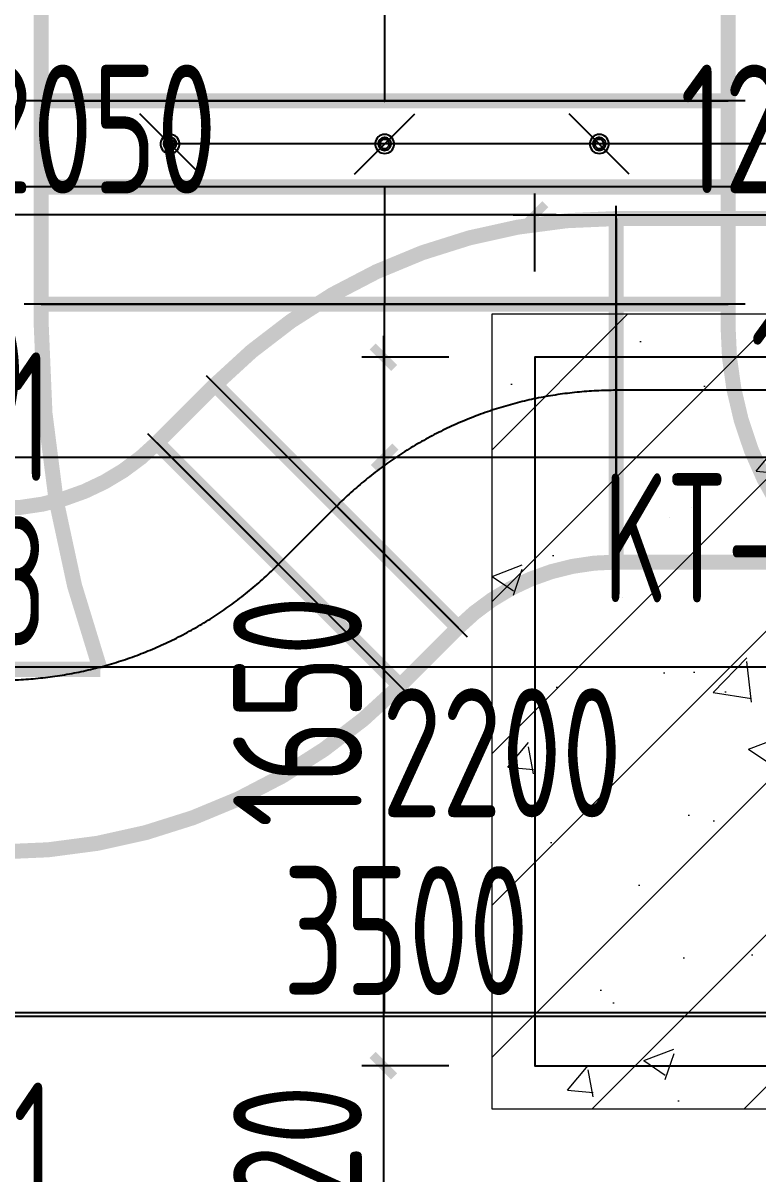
# Model space of a CAD drawing. Extents: x 4 to 13611208, y -605838 to 574722.
# Drawn here: x 13249855 to 13251567, y 199960 to 202640 of the extents above; entities that cross this region are included whole.
import ezdxf

# ---------------------------------------------------------------- set-up
doc = ezdxf.new("R2010")
doc.units = 0
doc.header["$LTSCALE"] = 1000
doc.header["$MEASUREMENT"] = 0
doc.linetypes.add('CENTER2', pattern=[28.575000000000003, 19.05, -3.175, 3.175, -3.175])
for name, color, linetype in [('DUCT-K-P中心线', 5, 'CENTER2'), ('DUCT-K-P标注', 7, 'Continuous'), ('DUCT-K-P法兰', 2, 'Continuous'), ('DUCT-K-P管', 191, 'Continuous'), ('DUCT-K-P管端线', 2, 'Continuous'), ('DUCT-K-P阀门', 7, 'Continuous'), ('DUCT-X-S中心线', 5, 'CENTER2'), ('DUCT-X-S标注', 7, 'Continuous'), ('DUCT-X-S法兰', 4, 'Continuous'), ('DUCT-X-S管', 3, 'Continuous'), ('DUCT-X-S管端线', 4, 'Continuous'), ('SXT-标注', 7, 'Continuous')]:
    doc.layers.add(name, color=color, linetype=linetype)
doc.layers.add('建筑底图', color=8, linetype='Continuous', lineweight=13)
doc.styles.add('67', font='gbenor.shx', dxfattribs={"width": 0.7, "bigfont": 'hztxt.shx'})
doc.styles.add('du', font='gbenor.shx', dxfattribs={"width": 0.8, "bigfont": 'hztxt.shx'})
doc.dimstyles.new('67', dxfattribs={"dimscale": 100, "dimtxt": 3, "dimasz": 0.5, "dimexe": 0.5, "dimexo": 2, "dimgap": 0.5, "dimtad": 2, "dimdec": 0, "dimrnd": 5, "dimzin": 0, "dimdsep": 46, "dimtxsty": 'du', "dimblk": 'ARCHTICK', "dimcen": 0, "dimdle": 0.5, "dimclrd": 256, "dimclre": 256, "dimclrt": 256, "dimazin": 0, "dimtfac": 1, "dimtdec": 0, "dimtix": 1, "dimtmove": 2, "dimatfit": 3, "dimfxl": 100, "dimtolj": 1, "dimtzin": 0, "dimlwd": -1, "dimlwe": -1, "dimarcsym": 0})

# ---------------------------------------------------------------- blocks, each defined once
blk = doc.blocks.new('_ArchTick')
at = {"color": 0, "linetype": 'ByBlock', "const_width": 0.4}
blk.add_lwpolyline([(-0.5, -0.5), (0.5, 0.5)], dxfattribs=at)
blk = doc.blocks.new('*D784')
at = {"layer": 'SXT-标注', "transparency": 16777216}
for p, q in [((13251047.25397303, 202061.5875812805), (13251047.25397303, 202243.0707492682)), ((13252247.25397303, 202061.5875812805), (13252247.25397303, 202243.0707492682)), ((13250997.25397303, 202193.0707492682), (13252297.25397303, 202193.0707492682))]:
    blk.add_line(p, q, dxfattribs=at)
at = {"layer": 'SXT-标注', "transparency": 16777216, "xscale": 50, "yscale": 50, "zscale": 50, "rotation": 180}
blk.add_blockref('_ArchTick', (13251047.25397303, 202193.0707492682), dxfattribs=at)
at = {"layer": 'SXT-标注', "transparency": 16777216, "xscale": 50, "yscale": 50, "zscale": 50}
blk.add_blockref('_ArchTick', (13252247.25397303, 202193.0707492682), dxfattribs=at)
at = {"layer": 'SXT-标注', "transparency": 16777216, "insert": (13251647.25397303, 202393.0707492682), "char_height": 300, "attachment_point": 5, "style": 'du'}
blk.add_mtext('\\A1;1200', dxfattribs=at)
blk = doc.blocks.new('*D785')
at = {"layer": 'SXT-标注', "transparency": 16777216}
for p, q in [((13248997.36620471, 201969.087582052), (13248997.36620471, 202243.0707492682)), ((13251047.25397303, 202061.5875812805), (13251047.25397303, 202243.0707492682)), ((13251097.25397303, 202193.0707492682), (13248947.36620471, 202193.0707492682))]:
    blk.add_line(p, q, dxfattribs=at)
at = {"layer": 'SXT-标注', "transparency": 16777216, "xscale": 50, "yscale": 50, "zscale": 50, "rotation": 180}
blk.add_blockref('_ArchTick', (13248997.36620471, 202193.0707492682), dxfattribs=at)
at = {"layer": 'SXT-标注', "transparency": 16777216, "xscale": 50, "yscale": 50, "zscale": 50}
blk.add_blockref('_ArchTick', (13251047.25397303, 202193.0707492682), dxfattribs=at)
at = {"layer": 'SXT-标注', "transparency": 16777216, "insert": (13250022.31008887, 202393.0707492682), "char_height": 300, "attachment_point": 5, "style": 'du'}
blk.add_mtext('\\A1;2050', dxfattribs=at)
blk = doc.blocks.new('*D900')
at = {"layer": 'DUCT-K-P标注', "transparency": 16777216}
for p, q in [((13248997.36620516, 201409.5146855469), (13248997.36620516, 201678.5)), ((13250697.69928833, 201334.724070976), (13250697.69928833, 201678.5)), ((13248947.36620516, 201628.5), (13250747.69928833, 201628.5))]:
    blk.add_line(p, q, dxfattribs=at)
at = {"layer": 'DUCT-K-P标注', "transparency": 16777216, "xscale": 50, "yscale": 50, "zscale": 50, "rotation": 180}
blk.add_blockref('_ArchTick', (13248997.36620516, 201628.5), dxfattribs=at)
at = {"layer": 'DUCT-K-P标注', "transparency": 16777216, "xscale": 50, "yscale": 50, "zscale": 50}
blk.add_blockref('_ArchTick', (13250697.69928833, 201628.5), dxfattribs=at)
at = {"layer": 'DUCT-K-P标注', "transparency": 16777216, "insert": (13249597.53274675, 201828.5), "char_height": 300, "attachment_point": 5, "style": 'du'}
blk.add_mtext('\\A1;1700', dxfattribs=at)
blk = doc.blocks.new('*D901')
at = {"layer": 'DUCT-K-P标注', "transparency": 16777216}
for p, q in [((13250697.69928833, 201334.724070976), (13250697.69928833, 201678.5)), ((13252545.92534929, 201334.724070976), (13252545.92534929, 201678.5)), ((13250647.69928833, 201628.5), (13252595.92534929, 201628.5))]:
    blk.add_line(p, q, dxfattribs=at)
at = {"layer": 'DUCT-K-P标注', "transparency": 16777216, "xscale": 50, "yscale": 50, "zscale": 50, "rotation": 180}
blk.add_blockref('_ArchTick', (13250697.69928833, 201628.5), dxfattribs=at)
at = {"layer": 'DUCT-K-P标注', "transparency": 16777216, "xscale": 50, "yscale": 50, "zscale": 50}
blk.add_blockref('_ArchTick', (13252545.92534929, 201628.5), dxfattribs=at)
at = {"layer": 'DUCT-K-P标注', "transparency": 16777216, "insert": (13251821.81231881, 201828.5), "char_height": 300, "attachment_point": 5, "style": 'du'}
blk.add_mtext('\\A1;1850', dxfattribs=at)
blk = doc.blocks.new('*D1162')
at = {"layer": 'DUCT-X-S标注', "transparency": 16777216}
for p, q in [((13249798.99999999, 201334.5822706714), (13249798.99999999, 201090.3474791925)), ((13251997.58894407, 201334.5822706714), (13251997.58894407, 201090.3474791925)), ((13249748.99999999, 201140.3474791925), (13252047.58894407, 201140.3474791925))]:
    blk.add_line(p, q, dxfattribs=at)
at = {"layer": 'DUCT-X-S标注', "transparency": 16777216, "xscale": 50, "yscale": 50, "zscale": 50, "rotation": 180}
blk.add_blockref('_ArchTick', (13249798.99999999, 201140.3474791925), dxfattribs=at)
at = {"layer": 'DUCT-X-S标注', "transparency": 16777216, "xscale": 50, "yscale": 50, "zscale": 50}
blk.add_blockref('_ArchTick', (13251997.58894407, 201140.3474791925), dxfattribs=at)
at = {"layer": 'DUCT-X-S标注', "transparency": 16777216, "insert": (13250970.82092723, 200940.3474791925), "char_height": 300, "attachment_point": 5, "style": 'du'}
blk.add_mtext('\\A1;2200', dxfattribs=at)
blk = doc.blocks.new('*D1849')
at = {"layer": 'SXT-标注', "transparency": 16777216}
for p, q in [((13250694.7445027, 201911.5875812805), (13250694.7445027, 200161.5875812805)), ((13250847.25397303, 201861.5875812805), (13250644.7445027, 201861.5875812805)), ((13250847.25397303, 200211.5875812805), (13250644.7445027, 200211.5875812805))]:
    blk.add_line(p, q, dxfattribs=at)
at = {"layer": 'SXT-标注', "transparency": 16777216, "xscale": 50, "yscale": 50, "zscale": 50}
for p, rotation in [((13250694.7445027, 201861.5875812805), 90), ((13250694.7445027, 200211.5875812805), 270)]:
    blk.add_blockref('_ArchTick', p, dxfattribs=dict(at, rotation=rotation))
at = {"layer": 'SXT-标注', "transparency": 16777216, "insert": (13250494.7445027, 201036.5875812827), "char_height": 300, "attachment_point": 5, "rotation": 90, "style": 'du'}
blk.add_mtext('\\A1;1650', dxfattribs=at)
blk = doc.blocks.new('*D1850')
at = {"layer": 'SXT-标注', "transparency": 16777216}
for p, q in [((13250694.7445027, 200261.5875812805), (13250694.7445027, 199644.0785799866)), ((13250847.25397303, 200211.5875812805), (13250644.7445027, 200211.5875812805)), ((13250847.25397303, 199694.0785799866), (13250644.7445027, 199694.0785799866))]:
    blk.add_line(p, q, dxfattribs=at)
at = {"layer": 'SXT-标注', "transparency": 16777216, "xscale": 50, "yscale": 50, "zscale": 50}
for p, rotation in [((13250694.7445027, 200211.5875812805), 90), ((13250694.7445027, 199694.0785799866), 270)]:
    blk.add_blockref('_ArchTick', p, dxfattribs=dict(at, rotation=rotation))
at = {"layer": 'SXT-标注', "transparency": 16777216, "insert": (13250494.7445027, 199952.8330806357), "char_height": 300, "attachment_point": 5, "rotation": 90, "style": 'du'}
blk.add_mtext('\\A1;520', dxfattribs=at)
blk = doc.blocks.new('*D1886')
at = {"layer": 'DUCT-X-S标注', "transparency": 16777216}
for p, q in [((13248997.36620659, 200287.1330364022), (13248997.36620659, 200376.381648673)), ((13252497.03874609, 200131.0679888918), (13252497.03874609, 200376.381648673)), ((13252547.03874609, 200326.381648673), (13248947.36620659, 200326.381648673))]:
    blk.add_line(p, q, dxfattribs=at)
at = {"layer": 'DUCT-X-S标注', "transparency": 16777216, "xscale": 50, "yscale": 50, "zscale": 50, "rotation": 180}
blk.add_blockref('_ArchTick', (13248997.36620659, 200326.381648673), dxfattribs=at)
at = {"layer": 'DUCT-X-S标注', "transparency": 16777216, "xscale": 50, "yscale": 50, "zscale": 50}
blk.add_blockref('_ArchTick', (13252497.03874609, 200326.381648673), dxfattribs=at)
at = {"layer": 'DUCT-X-S标注', "transparency": 16777216, "insert": (13250747.20247634, 200526.381648673), "char_height": 300, "attachment_point": 5, "style": 'du'}
blk.add_mtext('\\A1;3500', dxfattribs=at)

msp = doc.modelspace()

# ---------------------------------------------------------------- hatches: boundary and pattern name
at = {"layer": '建筑底图'}
h = msp.add_hatch(dxfattribs=at)
h.set_pattern_fill('钢筋混凝土', color=8, scale=100, style=0)
h.set_pattern_definition([(45, (0, 0), (-176.7766952966369, 176.7766952966369), []), (49.99999999999999, (0, 0), (717.2601826007534, -62.75213498259511), [75, -825]), (355, (0, 0), (-138.751333613, 752.1921337000118), [60, -660]), (100.4514, (59.77168, -5.22934), (578.5093817140216, 689.4395420609536), [63.74019000000001, -701.142112]), (46.18420000000001, (0, 200), (1067.241048625644, -165.5190143290181), [112.5, -1237.5]), (96.6356, (88.936745, 186.206693), (934.6627055487033, 974.1178709004417), [95.610288, -1051.713]), (351.1842, (0, 200), (934.6619451336272, 974.1186009253246), [90, -990]), (21, (100, 150), (596.9070521184617, -402.6188906653388), [75, -825]), (326.0000000000001, (100, 150), (243.3153319215817, 725.150045046853), [60, -660]), (71.4514, (149.742233, 116.448394), (840.22262858149, 322.5304967099524), [63.74019000000001, -701.142112]), (37.50000000000001, (0, 0), (12.15985531729067, 332.8938538313115), [0, -652, 0, -670, 0, -662.5]), (7.499999999999999, (0, 0), (263.0695374421486, 394.4117118823602), [0, -382, 0, -637, 0, -252.5]), (327.5, (-223, 0), (533.822436172409, -22.55487173437976), [0, -250, 0, -780, 0, -1035]), (317.5, (-323, 0), (583.1861693423863, 100.1049823323177), [0, -325, 0, -518, 0, -735])])
h.paths.add_polyline_path([(13252347.25397303, 201961.5875812805), (13250947.25397303, 201961.5875812805), (13250947.25397303, 200111.5875812805), (13252347.25397303, 200111.5875812805)])

# ---------------------------------------------------------------- linework, layer by layer
at = {"layer": 'DUCT-K-P中心线'}
for p, q in [((13250697.69928833, 204815), (13250697.69928833, 202458.4)), ((13250697.69928833, 202258), (13250697.69928833, 201984.924070976)), ((13250697.69928833, 200334.724070976), (13250697.69928833, 201984.724070976)), ((13250697.69928833, 200334.724070976), (13249797.69928833, 200334.724070976)), ((13252347.69928833, 200334.724070976), (13250697.69928833, 200334.724070976))]:
    msp.add_line(p, q, dxfattribs=at)
at = {"layer": 'DUCT-K-P法兰'}
for p, q in [((13251537.69928833, 202458.3), (13249857.69928833, 202458.3)), ((13251537.69928833, 202258.1), (13249857.69928833, 202258.1)), ((13251537.69928833, 201984.824070976), (13249857.69928833, 201984.824070976))]:
    msp.add_line(p, q, dxfattribs=at)
at = {"layer": 'DUCT-K-P法兰', "color": 18, "true_color": 0x000000}
for p in [(13250697.69928833, 202458.4, 4350), (13250697.69928833, 202458.2, 4350), (13250697.69928833, 202258.2, 4350), (13250697.69928833, 202258, 4350), (13250697.69928833, 201984.924070976, 4350), (13250697.69928833, 201984.724070976, 4350)]:
    msp.add_point(p, dxfattribs=at)
at = {"layer": 'DUCT-K-P管', "const_width": 35}
for points in [[(13249897.69928833, 204815), (13249897.69928833, 202458.4)], [(13251497.69928833, 202458.4), (13251497.69928833, 204815)], [(13249897.69928833, 202458.4), (13251497.69928833, 202458.4)], [(13249897.69928833, 202258.2), (13249897.69928833, 202458.2)], [(13251497.69928833, 202458.2), (13251497.69928833, 202258.2)], [(13249897.69928833, 202258), (13249897.69928833, 201984.924070976)], [(13251497.69928833, 202258), (13249897.69928833, 202258)], [(13251497.69928833, 201984.924070976), (13251497.69928833, 202258)], [(13249897.69928833, 201984.924070976), (13251497.69928833, 201984.924070976)], [(13249897.69928833, 201984.724070976), (13249897.69928833, 201934.724070976)], [(13251497.69928833, 201934.724070976), (13251497.69928833, 201984.724070976)], [(13250034.95758854, 201134.724070976), (13249797.69928833, 201134.724070976)]]:
    msp.add_lwpolyline(points, dxfattribs=at)
msp.add_lwpolyline([(13249897.69928833, 201934.724070976, 0.08516423317365403), (13250034.95758854, 201134.7240709759)], format="xyb", dxfattribs=at)
at = {"layer": 'DUCT-K-P管', "extrusion": (0, 0, -1), "const_width": 35}
msp.add_lwpolyline([(-13252297.69928833, 201134.724070976, 0.4142135623742459), (-13251497.69928833, 201934.724070976)], format="xyb", dxfattribs=at)
at = {"layer": 'DUCT-K-P管', "color": 18, "true_color": 0x000000}
msp.add_point((13250697.69928833, 201984.724070976, 4350), dxfattribs=at)
at = {"layer": 'DUCT-K-P管端线'}
for p, q in [((13251497.69928833, 202458.2), (13249897.69928833, 202458.2)), ((13251497.69928833, 202258.2), (13249897.69928833, 202258.2)), ((13251497.69928833, 201984.724070976), (13249897.69928833, 201984.724070976))]:
    msp.add_line(p, q, dxfattribs=at)
at = {"layer": 'DUCT-K-P阀门'}
for p, q in [((13250267.69928833, 202288.2), (13250127.69928833, 202428.2)), ((13250627.69928833, 202288.2), (13250767.69928833, 202428.2)), ((13251267.69928833, 202288.2), (13251127.69928833, 202428.2)), ((13250180.01664702, 202371.5533108714), (13250177.86406316, 202368.0767685627)), ((13250182.77139203, 202374.5751221939), (13250180.01664702, 202371.5533108714)), ((13250186.03448864, 202377.0392983699), (13250182.77139203, 202374.5751221939)), ((13250189.69481601, 202378.8619248352), (13250186.03448864, 202377.0392983699)), ((13250188.42309593, 202369.9956381957), (13250186.3583896, 202368.0269446906)), ((13250190.82306802, 202371.5380066031), (13250188.42309593, 202369.9956381957)), ((13250193.62772609, 202379.9809342314), (13250189.69481601, 202378.8619248352)), ((13250193.47156462, 202372.5983047), (13250190.82306802, 202371.5380066031)), ((13250196.27286218, 202373.1382105507), (13250193.47156462, 202372.5983047)), ((13250197.69928833, 202380.3582200358), (13250193.62772609, 202379.9809342314)), ((13250196.67911986, 202368.8836876394), (13250194.67565445, 202368.497551332)), ((13250199.12571449, 202373.138210551), (13250196.27286218, 202373.1382105507)), ((13250198.71945681, 202368.8836876393), (13250196.67911986, 202368.8836876394)), ((13250201.77085058, 202379.9809342327), (13250197.69928833, 202380.3582200358)), ((13250200.72292222, 202368.4975513319), (13250198.71945681, 202368.8836876393)), ((13250201.92701205, 202372.5983047007), (13250199.12571449, 202373.138210551)), ((13250205.70376066, 202378.8619248376), (13250201.77085058, 202379.9809342327)), ((13250204.57550865, 202371.5380066043), (13250201.92701205, 202372.5983047007)), ((13250206.97548074, 202369.9956381973), (13250204.57550865, 202371.5380066043)), ((13250209.36408803, 202377.0392983735), (13250205.70376066, 202378.8619248376)), ((13250209.04018707, 202368.0269446925), (13250206.97548074, 202369.9956381973)), ((13250212.62718464, 202374.5751221985), (13250209.36408803, 202377.0392983735)), ((13250215.38192965, 202371.5533108768), (13250212.62718464, 202374.5751221985)), ((13250217.53451351, 202368.0767685687), (13250215.38192965, 202371.5533108768)), ((13250680.01664702, 202371.5533108714), (13250677.86406316, 202368.0767685627)), ((13250682.77139203, 202374.5751221939), (13250680.01664702, 202371.5533108714)), ((13250686.03448864, 202377.0392983699), (13250682.77139203, 202374.5751221939)), ((13250689.69481601, 202378.8619248352), (13250686.03448864, 202377.0392983699)), ((13250688.42309593, 202369.9956381957), (13250686.3583896, 202368.0269446906)), ((13250690.82306802, 202371.5380066031), (13250688.42309593, 202369.9956381957)), ((13250693.62772609, 202379.9809342314), (13250689.69481601, 202378.8619248352)), ((13250693.47156462, 202372.5983047), (13250690.82306802, 202371.5380066031)), ((13250696.27286218, 202373.1382105507), (13250693.47156462, 202372.5983047)), ((13250697.69928833, 202380.3582200358), (13250693.62772609, 202379.9809342314)), ((13250696.67911986, 202368.8836876394), (13250694.67565445, 202368.497551332)), ((13250699.12571449, 202373.138210551), (13250696.27286218, 202373.1382105507)), ((13250698.71945681, 202368.8836876393), (13250696.67911986, 202368.8836876394)), ((13250701.77085058, 202379.9809342327), (13250697.69928833, 202380.3582200358)), ((13250700.72292222, 202368.4975513319), (13250698.71945681, 202368.8836876393)), ((13250701.92701205, 202372.5983047007), (13250699.12571449, 202373.138210551)), ((13250705.70376066, 202378.8619248376), (13250701.77085058, 202379.9809342327)), ((13250704.57550865, 202371.5380066043), (13250701.92701205, 202372.5983047007)), ((13250706.97548074, 202369.9956381973), (13250704.57550865, 202371.5380066043)), ((13250709.36408803, 202377.0392983735), (13250705.70376066, 202378.8619248376)), ((13250709.04018707, 202368.0269446925), (13250706.97548074, 202369.9956381973)), ((13250712.62718464, 202374.5751221985), (13250709.36408803, 202377.0392983735)), ((13250715.38192965, 202371.5533108768), (13250712.62718464, 202374.5751221985)), ((13250717.53451351, 202368.0767685687), (13250715.38192965, 202371.5533108768)), ((13251180.01664702, 202371.5533108714), (13251177.86406316, 202368.0767685627)), ((13251182.77139203, 202374.5751221939), (13251180.01664702, 202371.5533108714)), ((13251186.03448864, 202377.0392983699), (13251182.77139203, 202374.5751221939)), ((13251189.69481601, 202378.8619248352), (13251186.03448864, 202377.0392983699)), ((13251188.42309593, 202369.9956381957), (13251186.3583896, 202368.0269446906)), ((13251190.82306802, 202371.5380066031), (13251188.42309593, 202369.9956381957)), ((13251193.62772609, 202379.9809342314), (13251189.69481601, 202378.8619248352)), ((13251193.47156462, 202372.5983047), (13251190.82306802, 202371.5380066031)), ((13251196.27286218, 202373.1382105507), (13251193.47156462, 202372.5983047)), ((13251197.69928833, 202380.3582200358), (13251193.62772609, 202379.9809342314)), ((13251196.67911986, 202368.8836876394), (13251194.67565445, 202368.497551332)), ((13251199.12571449, 202373.138210551), (13251196.27286218, 202373.1382105507)), ((13251198.71945681, 202368.8836876393), (13251196.67911986, 202368.8836876394)), ((13251201.77085058, 202379.9809342327), (13251197.69928833, 202380.3582200358)), ((13251200.72292222, 202368.4975513319), (13251198.71945681, 202368.8836876393)), ((13251201.92701205, 202372.5983047007), (13251199.12571449, 202373.138210551)), ((13251205.70376066, 202378.8619248376), (13251201.77085058, 202379.9809342327)), ((13251204.57550865, 202371.5380066043), (13251201.92701205, 202372.5983047007)), ((13251206.97548074, 202369.9956381973), (13251204.57550865, 202371.5380066043)), ((13251209.36408803, 202377.0392983735), (13251205.70376066, 202378.8619248376)), ((13251209.04018707, 202368.0269446925), (13251206.97548074, 202369.9956381973)), ((13251212.62718464, 202374.5751221985), (13251209.36408803, 202377.0392983735)), ((13251215.38192965, 202371.5533108768), (13251212.62718464, 202374.5751221985)), ((13251217.53451351, 202368.0767685687), (13251215.38192965, 202371.5533108768)), ((13250176.3869441, 202364.2638847464), (13250175.63559136, 202360.244502608)), ((13250175.63559136, 202360.244502608), (13250175.63559136, 202356.1554973853)), ((13250175.63559136, 202356.1554973853), (13250176.3869441, 202352.1361152471)), ((13250177.86406316, 202368.0767685627), (13250176.3869441, 202364.2638847464)), ((13250176.3869441, 202352.1361152471), (13250177.86406316, 202348.3232314313)), ((13250177.86406316, 202348.3232314313), (13250180.01664702, 202344.8466891233)), ((13250180.01664702, 202344.8466891233), (13250182.77139203, 202341.8248778016)), ((13250182.8458698, 202360.3355991758), (13250182.71012562, 202357.4859781757)), ((13250182.71012562, 202357.4859781757), (13250183.11612884, 202354.6621637846)), ((13250183.51845522, 202363.1080340575), (13250182.8458698, 202360.3355991758)), ((13250183.11612884, 202354.6621637846), (13250184.04920543, 202351.9662160121)), ((13250184.7035729, 202365.7030798006), (13250183.51845522, 202363.1080340575)), ((13250184.04920543, 202351.9662160121), (13250185.47563159, 202349.4955734349)), ((13250186.3583896, 202368.0269446906), (13250184.7035729, 202365.7030798006)), ((13250185.47563159, 202349.4955734349), (13250187.34385255, 202347.3395315129)), ((13250187.07624326, 202359.727363298), (13250186.97916012, 202357.6893373542)), ((13250186.97916012, 202357.6893373542), (13250187.26953034, 202355.669768089)), ((13250187.55727093, 202361.7101863527), (13250187.07624326, 202359.727363298)), ((13250187.26953034, 202355.669768089), (13250187.93685919, 202353.7416479975)), ((13250187.34385255, 202347.3395315129), (13250189.58634594, 202345.5760152187)), ((13250188.40485753, 202363.5661421269), (13250187.55727093, 202361.7101863527)), ((13250187.93685919, 202353.7416479975), (13250188.95702767, 202351.9746643635)), ((13250189.58836908, 202365.2281515432), (13250188.40485753, 202363.5661421269)), ((13250188.95702767, 202351.9746643635), (13250190.29316423, 202350.4326805793)), ((13250189.58634594, 202345.5760152187), (13250192.12206221, 202344.268762626)), ((13250191.06503038, 202366.6361452512), (13250189.58836908, 202365.2281515432)), ((13250190.29316423, 202350.4326805793), (13250191.8969774, 202349.1714279566)), ((13250192.78147105, 202367.7392346896), (13250191.06503038, 202366.6361452512)), ((13250191.8969774, 202349.1714279566), (13250193.71050121, 202348.2364914512)), ((13250192.12206221, 202344.268762626), (13250194.85935396, 202343.4650212495)), ((13250194.67565445, 202368.497551332), (13250192.78147105, 202367.7392346896)), ((13250193.71050121, 202348.2364914512), (13250195.66819018, 202347.6616621045)), ((13250194.85935396, 202343.4650212495), (13250197.69928833, 202343.1938403966)), ((13250195.66819018, 202347.6616621045), (13250197.69928833, 202347.4677157466)), ((13251197.69928833, 202358.2), (13250197.69928833, 202358.2)), ((13250197.69928833, 202347.4677157466), (13250199.73038648, 202347.6616621044)), ((13250197.69928833, 202343.1938403966), (13250200.53922271, 202343.46502125)), ((13250199.73038648, 202347.6616621044), (13250201.68807545, 202348.2364914511)), ((13250200.53922271, 202343.46502125), (13250203.27651446, 202344.268762627)), ((13250202.61710562, 202367.7392346894), (13250200.72292222, 202368.4975513319)), ((13250201.68807545, 202348.2364914511), (13250203.50159927, 202349.1714279564)), ((13250204.33354629, 202366.636145251), (13250202.61710562, 202367.7392346894)), ((13250203.27651446, 202344.268762627), (13250205.81223073, 202345.5760152201)), ((13250203.50159927, 202349.1714279564), (13250205.10541244, 202350.4326805791)), ((13250205.81020759, 202365.228151543), (13250204.33354629, 202366.636145251)), ((13250205.10541244, 202350.4326805791), (13250206.441549, 202351.9746643632)), ((13250206.99371914, 202363.5661421266), (13250205.81020759, 202365.228151543)), ((13250205.81223073, 202345.5760152201), (13250208.05472412, 202347.3395315147)), ((13250206.441549, 202351.9746643632), (13250207.46171748, 202353.7416479972)), ((13250207.84130574, 202361.7101863523), (13250206.99371914, 202363.5661421266)), ((13250207.46171748, 202353.7416479972), (13250208.12904633, 202355.6697680887)), ((13250208.32233341, 202359.7273632977), (13250207.84130574, 202361.7101863523)), ((13250208.05472412, 202347.3395315147), (13250209.92294508, 202349.495573437)), ((13250208.12904633, 202355.6697680887), (13250208.41941655, 202357.6893373539)), ((13250208.41941655, 202357.6893373539), (13250208.32233341, 202359.7273632977)), ((13250210.69500376, 202365.7030798028), (13250209.04018707, 202368.0269446925)), ((13250209.92294508, 202349.495573437), (13250211.34937124, 202351.9662160144)), ((13250211.88012145, 202363.1080340599), (13250210.69500376, 202365.7030798028)), ((13250211.34937124, 202351.9662160144), (13250212.28244783, 202354.6621637871)), ((13250212.55270687, 202360.3355991783), (13250211.88012145, 202363.1080340599)), ((13250212.28244783, 202354.6621637871), (13250212.68845105, 202357.4859781782)), ((13250212.68845105, 202357.4859781782), (13250212.55270687, 202360.3355991783)), ((13250212.62718464, 202341.8248778061), (13250215.38192965, 202344.8466891286)), ((13250215.38192965, 202344.8466891286), (13250217.53451351, 202348.3232314374)), ((13250219.01163257, 202364.2638847529), (13250217.53451351, 202368.0767685687)), ((13250217.53451351, 202348.3232314374), (13250219.01163257, 202352.1361152536)), ((13250219.76298531, 202360.2445026147), (13250219.01163257, 202364.2638847529)), ((13250219.01163257, 202352.1361152536), (13250219.76298531, 202356.1554973921)), ((13250219.76298531, 202356.1554973921), (13250219.76298531, 202360.2445026147)), ((13250676.3869441, 202364.2638847464), (13250675.63559136, 202360.244502608)), ((13250675.63559136, 202360.244502608), (13250675.63559136, 202356.1554973853)), ((13250675.63559136, 202356.1554973853), (13250676.3869441, 202352.1361152471)), ((13250677.86406316, 202368.0767685627), (13250676.3869441, 202364.2638847464)), ((13250676.3869441, 202352.1361152471), (13250677.86406316, 202348.3232314313)), ((13250677.86406316, 202348.3232314313), (13250680.01664702, 202344.8466891233)), ((13250680.01664702, 202344.8466891233), (13250682.77139203, 202341.8248778016)), ((13250682.8458698, 202360.3355991758), (13250682.71012562, 202357.4859781757)), ((13250682.71012562, 202357.4859781757), (13250683.11612884, 202354.6621637846)), ((13250683.51845522, 202363.1080340575), (13250682.8458698, 202360.3355991758)), ((13250683.11612884, 202354.6621637846), (13250684.04920543, 202351.9662160121)), ((13250684.7035729, 202365.7030798006), (13250683.51845522, 202363.1080340575)), ((13250684.04920543, 202351.9662160121), (13250685.47563159, 202349.4955734349)), ((13250686.3583896, 202368.0269446906), (13250684.7035729, 202365.7030798006)), ((13250685.47563159, 202349.4955734349), (13250687.34385255, 202347.3395315129)), ((13250687.07624326, 202359.727363298), (13250686.97916012, 202357.6893373542)), ((13250686.97916012, 202357.6893373542), (13250687.26953034, 202355.669768089)), ((13250687.55727093, 202361.7101863527), (13250687.07624326, 202359.727363298)), ((13250687.26953034, 202355.669768089), (13250687.93685919, 202353.7416479975)), ((13250687.34385255, 202347.3395315129), (13250689.58634594, 202345.5760152187)), ((13250688.40485753, 202363.5661421269), (13250687.55727093, 202361.7101863527)), ((13250687.93685919, 202353.7416479975), (13250688.95702767, 202351.9746643635)), ((13250689.58836908, 202365.2281515432), (13250688.40485753, 202363.5661421269)), ((13250688.95702767, 202351.9746643635), (13250690.29316423, 202350.4326805793)), ((13250689.58634594, 202345.5760152187), (13250692.12206221, 202344.268762626)), ((13250691.06503038, 202366.6361452512), (13250689.58836908, 202365.2281515432)), ((13250690.29316423, 202350.4326805793), (13250691.8969774, 202349.1714279566)), ((13250692.78147105, 202367.7392346896), (13250691.06503038, 202366.6361452512)), ((13250691.8969774, 202349.1714279566), (13250693.71050121, 202348.2364914512)), ((13250692.12206221, 202344.268762626), (13250694.85935396, 202343.4650212495)), ((13250694.67565445, 202368.497551332), (13250692.78147105, 202367.7392346896)), ((13250693.71050121, 202348.2364914512), (13250695.66819018, 202347.6616621045)), ((13250694.85935396, 202343.4650212495), (13250697.69928833, 202343.1938403966)), ((13250695.66819018, 202347.6616621045), (13250697.69928833, 202347.4677157466)), ((13251497.69928833, 202358.2), (13250697.69928833, 202358.2)), ((13250697.69928833, 202347.4677157466), (13250699.73038648, 202347.6616621044)), ((13250697.69928833, 202343.1938403966), (13250700.53922271, 202343.46502125)), ((13250699.73038648, 202347.6616621044), (13250701.68807545, 202348.2364914511)), ((13250700.53922271, 202343.46502125), (13250703.27651446, 202344.268762627)), ((13250702.61710562, 202367.7392346894), (13250700.72292222, 202368.4975513319)), ((13250701.68807545, 202348.2364914511), (13250703.50159927, 202349.1714279564)), ((13250704.33354629, 202366.636145251), (13250702.61710562, 202367.7392346894)), ((13250703.27651446, 202344.268762627), (13250705.81223073, 202345.5760152201)), ((13250703.50159927, 202349.1714279564), (13250705.10541244, 202350.4326805791)), ((13250705.81020759, 202365.228151543), (13250704.33354629, 202366.636145251)), ((13250705.10541244, 202350.4326805791), (13250706.441549, 202351.9746643632)), ((13250706.99371914, 202363.5661421266), (13250705.81020759, 202365.228151543)), ((13250705.81223073, 202345.5760152201), (13250708.05472412, 202347.3395315147)), ((13250706.441549, 202351.9746643632), (13250707.46171748, 202353.7416479972)), ((13250707.84130574, 202361.7101863523), (13250706.99371914, 202363.5661421266)), ((13250707.46171748, 202353.7416479972), (13250708.12904633, 202355.6697680887)), ((13250708.32233341, 202359.7273632977), (13250707.84130574, 202361.7101863523)), ((13250708.05472412, 202347.3395315147), (13250709.92294508, 202349.495573437)), ((13250708.12904633, 202355.6697680887), (13250708.41941655, 202357.6893373539)), ((13250708.41941655, 202357.6893373539), (13250708.32233341, 202359.7273632977)), ((13250710.69500376, 202365.7030798028), (13250709.04018707, 202368.0269446925)), ((13250709.92294508, 202349.495573437), (13250711.34937124, 202351.9662160144)), ((13250711.88012145, 202363.1080340599), (13250710.69500376, 202365.7030798028)), ((13250711.34937124, 202351.9662160144), (13250712.28244783, 202354.6621637871)), ((13250712.55270687, 202360.3355991783), (13250711.88012145, 202363.1080340599)), ((13250712.28244783, 202354.6621637871), (13250712.68845105, 202357.4859781782)), ((13250712.68845105, 202357.4859781782), (13250712.55270687, 202360.3355991783)), ((13250712.62718464, 202341.8248778061), (13250715.38192965, 202344.8466891286)), ((13250715.38192965, 202344.8466891286), (13250717.53451351, 202348.3232314374)), ((13250719.01163257, 202364.2638847529), (13250717.53451351, 202368.0767685687)), ((13250717.53451351, 202348.3232314374), (13250719.01163257, 202352.1361152536)), ((13250719.76298531, 202360.2445026147), (13250719.01163257, 202364.2638847529)), ((13250719.01163257, 202352.1361152536), (13250719.76298531, 202356.1554973921)), ((13250719.76298531, 202356.1554973921), (13250719.76298531, 202360.2445026147)), ((13251176.3869441, 202364.2638847464), (13251175.63559136, 202360.244502608)), ((13251175.63559136, 202360.244502608), (13251175.63559136, 202356.1554973853)), ((13251175.63559136, 202356.1554973853), (13251176.3869441, 202352.1361152471)), ((13251177.86406316, 202368.0767685627), (13251176.3869441, 202364.2638847464)), ((13251176.3869441, 202352.1361152471), (13251177.86406316, 202348.3232314313)), ((13251177.86406316, 202348.3232314313), (13251180.01664702, 202344.8466891233)), ((13251180.01664702, 202344.8466891233), (13251182.77139203, 202341.8248778016)), ((13251182.8458698, 202360.3355991758), (13251182.71012562, 202357.4859781757)), ((13251182.71012562, 202357.4859781757), (13251183.11612884, 202354.6621637846)), ((13251183.51845522, 202363.1080340575), (13251182.8458698, 202360.3355991758)), ((13251183.11612884, 202354.6621637846), (13251184.04920543, 202351.9662160121)), ((13251184.7035729, 202365.7030798006), (13251183.51845522, 202363.1080340575)), ((13251184.04920543, 202351.9662160121), (13251185.47563159, 202349.4955734349)), ((13251186.3583896, 202368.0269446906), (13251184.7035729, 202365.7030798006)), ((13251185.47563159, 202349.4955734349), (13251187.34385255, 202347.3395315129)), ((13251187.07624326, 202359.727363298), (13251186.97916012, 202357.6893373542)), ((13251186.97916012, 202357.6893373542), (13251187.26953034, 202355.669768089)), ((13251187.55727093, 202361.7101863527), (13251187.07624326, 202359.727363298)), ((13251187.26953034, 202355.669768089), (13251187.93685919, 202353.7416479975)), ((13251187.34385255, 202347.3395315129), (13251189.58634594, 202345.5760152187)), ((13251188.40485753, 202363.5661421269), (13251187.55727093, 202361.7101863527)), ((13251187.93685919, 202353.7416479975), (13251188.95702767, 202351.9746643635)), ((13251189.58836908, 202365.2281515432), (13251188.40485753, 202363.5661421269)), ((13251188.95702767, 202351.9746643635), (13251190.29316423, 202350.4326805793)), ((13251189.58634594, 202345.5760152187), (13251192.12206221, 202344.268762626)), ((13251191.06503038, 202366.6361452512), (13251189.58836908, 202365.2281515432)), ((13251190.29316423, 202350.4326805793), (13251191.8969774, 202349.1714279566)), ((13251192.78147105, 202367.7392346896), (13251191.06503038, 202366.6361452512)), ((13251191.8969774, 202349.1714279566), (13251193.71050121, 202348.2364914512)), ((13251192.12206221, 202344.268762626), (13251194.85935396, 202343.4650212495)), ((13251194.67565445, 202368.497551332), (13251192.78147105, 202367.7392346896)), ((13251193.71050121, 202348.2364914512), (13251195.66819018, 202347.6616621045)), ((13251194.85935396, 202343.4650212495), (13251197.69928833, 202343.1938403966)), ((13251195.66819018, 202347.6616621045), (13251197.69928833, 202347.4677157466)), ((13251197.69928833, 202347.4677157466), (13251199.73038648, 202347.6616621044)), ((13251197.69928833, 202343.1938403966), (13251200.53922271, 202343.46502125)), ((13251199.73038648, 202347.6616621044), (13251201.68807545, 202348.2364914511)), ((13251200.53922271, 202343.46502125), (13251203.27651446, 202344.268762627)), ((13251202.61710562, 202367.7392346894), (13251200.72292222, 202368.4975513319)), ((13251201.68807545, 202348.2364914511), (13251203.50159927, 202349.1714279564)), ((13251204.33354629, 202366.636145251), (13251202.61710562, 202367.7392346894)), ((13251203.27651446, 202344.268762627), (13251205.81223073, 202345.5760152201)), ((13251203.50159927, 202349.1714279564), (13251205.10541244, 202350.4326805791)), ((13251205.81020759, 202365.228151543), (13251204.33354629, 202366.636145251)), ((13251205.10541244, 202350.4326805791), (13251206.441549, 202351.9746643632)), ((13251206.99371914, 202363.5661421266), (13251205.81020759, 202365.228151543)), ((13251205.81223073, 202345.5760152201), (13251208.05472412, 202347.3395315147)), ((13251206.441549, 202351.9746643632), (13251207.46171748, 202353.7416479972)), ((13251207.84130574, 202361.7101863523), (13251206.99371914, 202363.5661421266)), ((13251207.46171748, 202353.7416479972), (13251208.12904633, 202355.6697680887)), ((13251208.32233341, 202359.7273632977), (13251207.84130574, 202361.7101863523)), ((13251208.05472412, 202347.3395315147), (13251209.92294508, 202349.495573437)), ((13251208.12904633, 202355.6697680887), (13251208.41941655, 202357.6893373539)), ((13251208.41941655, 202357.6893373539), (13251208.32233341, 202359.7273632977)), ((13251210.69500376, 202365.7030798028), (13251209.04018707, 202368.0269446925)), ((13251209.92294508, 202349.495573437), (13251211.34937124, 202351.9662160144)), ((13251211.88012145, 202363.1080340599), (13251210.69500376, 202365.7030798028)), ((13251211.34937124, 202351.9662160144), (13251212.28244783, 202354.6621637871)), ((13251212.55270687, 202360.3355991783), (13251211.88012145, 202363.1080340599)), ((13251212.28244783, 202354.6621637871), (13251212.68845105, 202357.4859781782)), ((13251212.68845105, 202357.4859781782), (13251212.55270687, 202360.3355991783)), ((13251212.62718464, 202341.8248778061), (13251215.38192965, 202344.8466891286)), ((13251215.38192965, 202344.8466891286), (13251217.53451351, 202348.3232314374)), ((13251219.01163257, 202364.2638847529), (13251217.53451351, 202368.0767685687)), ((13251217.53451351, 202348.3232314374), (13251219.01163257, 202352.1361152536)), ((13251219.76298531, 202360.2445026147), (13251219.01163257, 202364.2638847529)), ((13251219.01163257, 202352.1361152536), (13251219.76298531, 202356.1554973921)), ((13251219.76298531, 202356.1554973921), (13251219.76298531, 202360.2445026147)), ((13251597.69928833, 202358.1999999993), (13251497.69928833, 202358.1999999993)), ((13250182.77139203, 202341.8248778016), (13250186.03448864, 202339.3607016265)), ((13250186.03448864, 202339.3607016265), (13250189.69481601, 202337.5380751624)), ((13250189.69481601, 202337.5380751624), (13250193.62772609, 202336.4190657673)), ((13250193.62772609, 202336.4190657673), (13250197.69928833, 202336.0417799642)), ((13250197.69928833, 202336.0417799642), (13250201.77085058, 202336.4190657686)), ((13250201.77085058, 202336.4190657686), (13250205.70376066, 202337.5380751648)), ((13250205.70376066, 202337.5380751648), (13250209.36408803, 202339.3607016301)), ((13250209.36408803, 202339.3607016301), (13250212.62718464, 202341.8248778061)), ((13250682.77139203, 202341.8248778016), (13250686.03448864, 202339.3607016265)), ((13250686.03448864, 202339.3607016265), (13250689.69481601, 202337.5380751624)), ((13250689.69481601, 202337.5380751624), (13250693.62772609, 202336.4190657673)), ((13250693.62772609, 202336.4190657673), (13250697.69928833, 202336.0417799642)), ((13250697.69928833, 202336.0417799642), (13250701.77085058, 202336.4190657686)), ((13250701.77085058, 202336.4190657686), (13250705.70376066, 202337.5380751648)), ((13250705.70376066, 202337.5380751648), (13250709.36408803, 202339.3607016301)), ((13250709.36408803, 202339.3607016301), (13250712.62718464, 202341.8248778061)), ((13251182.77139203, 202341.8248778016), (13251186.03448864, 202339.3607016265)), ((13251186.03448864, 202339.3607016265), (13251189.69481601, 202337.5380751624)), ((13251189.69481601, 202337.5380751624), (13251193.62772609, 202336.4190657673)), ((13251193.62772609, 202336.4190657673), (13251197.69928833, 202336.0417799642)), ((13251197.69928833, 202336.0417799642), (13251201.77085058, 202336.4190657686)), ((13251201.77085058, 202336.4190657686), (13251205.70376066, 202337.5380751648)), ((13251205.70376066, 202337.5380751648), (13251209.36408803, 202339.3607016301)), ((13251209.36408803, 202339.3607016301), (13251212.62718464, 202341.8248778061))]:
    msp.add_line(p, q, dxfattribs=at)
at = {"layer": 'DUCT-X-S中心线'}
for p, q in [((13251236.94169971, 201784.5146774273), (13251236.84169971, 201784.5146774273)), ((13251997.38894408, 201784.5146774752), (13251236.94169971, 201784.5146774273)), ((13250450.38218536, 201379.3260129397), (13250585.75951436, 201514.703341945)), ((13250585.97164639, 201514.9154739793), (13250585.90093571, 201514.8447633012)), ((13250450.17005332, 201379.1138809053), (13250450.240764, 201379.1845915834))]:
    msp.add_line(p, q, dxfattribs=at)
for centre, radius, start, end in [((13251236.84169974, 200864.0454206576), 920.4692567696911, 90.00000000150726, 135.0000000012029), ((13249799.29999997, 202029.9839342271), 920.4692567697202, 270.0000000015073, 315.0000000012016)]:
    msp.add_arc(centre, radius, start, end, dxfattribs=at)
at = {"layer": 'DUCT-X-S法兰'}
for p, q in [((13251237.04169971, 201354.5146774273), (13251237.04169971, 202214.5146774273)), ((13250281.77430812, 201818.8299675321), (13250889.88614194, 201210.718137714)), ((13250754.36739159, 201075.1993873525), (13250146.25555777, 201683.3112171706))]:
    msp.add_line(p, q, dxfattribs=at)
at = {"layer": 'DUCT-X-S法兰', "color": 18, "true_color": 0x000000}
for p in [(13251236.94169971, 201784.5146774273, 2650), (13251237.14169971, 201784.5146774273, 2650), (13250585.75951436, 201514.703341945, 2650), (13250585.90093571, 201514.8447633012, 2650), (13250450.240764, 201379.1845915834, 2650), (13250450.38218536, 201379.3260129397, 2650)]:
    msp.add_point(p, dxfattribs=at)
at = {"layer": 'DUCT-X-S管', "const_width": 35}
for points in [[(13251236.8416997, 202184.5146774273, 0.1989123673798315), (13250303.12893391, 201797.7581864481)], [(13249799.29999999, 201509.5146774573, 0.1989123673790666), (13250167.32734084, 201661.9565933733)], [(13251236.84169972, 201384.5146774273, 0.1989123673790869), (13250868.81435887, 201232.0727615113)], [(13249799.30000001, 200709.5146774573, 0.1989123673798397), (13250733.0127658, 201096.2711684366)]]:
    msp.add_lwpolyline(points, format="xyb", dxfattribs=at)
for points in [[(13251236.9416997, 202184.5146774273), (13251236.8416997, 202184.5146774273)], [(13251997.38894405, 202184.5146774752), (13251236.94169969, 202184.5146774273)], [(13251236.94169969, 202184.5146774273), (13251236.94169974, 201384.5146774273)], [(13250302.91680188, 201797.5460544133), (13250167.53947288, 201662.168725408)], [(13250868.60222684, 201231.8606294766), (13250302.91680188, 201797.5460544133)], [(13250303.12893391, 201797.7581864473), (13250303.05822323, 201797.6874757692)], [(13250167.39805152, 201662.0273040514), (13250167.32734084, 201661.9565933733)], [(13250167.53947288, 201662.168725408), (13250733.22489784, 201096.4833004713)], [(13251236.84169972, 201384.5146774273), (13251236.94169972, 201384.5146774273)], [(13251236.94169974, 201384.5146774273), (13251997.3889441, 201384.5146774752)], [(13250733.22489784, 201096.4833004713), (13250868.60222684, 201231.8606294766)], [(13250868.74364819, 201232.0020508332), (13250868.81435887, 201232.0727615113)], [(13250733.0127658, 201096.2711684373), (13250733.08347648, 201096.3418791154)]]:
    msp.add_lwpolyline(points, dxfattribs=at)
at = {"layer": 'DUCT-X-S管', "color": 18, "true_color": 0x000000}
for p in [(13251236.94169971, 201784.5146774273, 2650), (13250585.90093571, 201514.8447633012, 2650), (13250450.240764, 201379.1845915834, 2650)]:
    msp.add_point(p, dxfattribs=at)
at = {"layer": 'DUCT-X-S管端线'}
for p, q in [((13251236.9416997, 202184.5146774273), (13251236.94169972, 201384.5146774273)), ((13250303.05822323, 201797.6874757692), (13250868.74364819, 201232.0020508332)), ((13250733.08347648, 201096.3418791154), (13250167.39805152, 201662.0273040514))]:
    msp.add_line(p, q, dxfattribs=at)
at = {"layer": 'SXT-标注'}
msp.add_lwpolyline([(13252247.25397303, 200211.5875812805), (13252247.25397303, 201861.5875812805), (13251047.25397303, 201861.5875812805), (13251047.25397303, 200211.5875812805)], close=True, dxfattribs=at)
at = {"layer": '建筑底图', "color": 8}
msp.add_lwpolyline([(13252347.25397303, 200111.5875812805), (13252347.25397303, 201961.5875812805), (13250947.25397303, 201961.5875812805), (13250947.25397303, 200111.5875812805)], close=True, dxfattribs=at)

# ---------------------------------------------------------------- texts
at = {"layer": 'DUCT-K-P标注', "style": '67', "width": 0.75}
msp.add_text('D-A203', height=300, dxfattribs=at).set_placement((13249045, 201190))
at = {"layer": 'DUCT-X-S标注', "style": '67', "width": 0.75}
for s, p in [('FHF-A701', (13248817.70230138, 201572.8604273733, 4300)), ('FHF-A601', (13248817.7023014, 199872.5824525768, 4250))]:
    msp.add_text(s, height=300, dxfattribs=at).set_placement(p)
at = {"layer": 'SXT-标注', "style": '67', "width": 0.7}
msp.add_text('KT-A301', height=300, dxfattribs=at).set_placement((13251207.03148202, 201290.5970690802))

# ---------------------------------------------------------------- dimensions: what is measured, and where the dimension line sits
at = {"layer": 'DUCT-K-P标注'}
for base, p1, p2, picture, middle in [((13250697.69928833, 201628.5), (13248997.36620516, 201209.5146855469), (13250697.69928833, 201134.724070976, 4400), '*D900', (13249597.53274675, 201828.5)), ((13252545.92534929, 201628.5), (13250697.69928833, 201134.724070976, 4400), (13252545.92534929, 201134.724070976, 4400), '*D901', (13251821.81231881, 201828.5))]:
    dim = msp.add_linear_dim(base=base, p1=p1, p2=p2, dimstyle='67', dxfattribs=at)
    dim.commit()
    dim.dimension.update_dxf_attribs({"geometry": picture, "text_midpoint": middle, "dimtype": 128})
at = {"layer": 'DUCT-X-S标注'}
dim = msp.add_linear_dim(base=(13251997.58894407, 201140.3474791925), p1=(13249798.99999999, 201534.5822706714, 2650), p2=(13251997.58894407, 201534.5822706714), dimstyle='67', dxfattribs=at)
dim.commit()
dim.dimension.update_dxf_attribs({"geometry": '*D1162', "text_midpoint": (13250970.82092723, 200940.3474791925), "dimtype": 128})
dim = msp.add_linear_dim(base=(13248997.36620659, 200326.381648673), p1=(13252497.03874609, 199931.0679888918, 3400), p2=(13248997.36620659, 200087.1330364022), dimstyle='67', dxfattribs=at)
dim.commit()
dim.dimension.update_dxf_attribs({"geometry": '*D1886', "text_midpoint": (13250747.20247634, 200526.381648673)})
at = {"layer": 'SXT-标注'}
for base, p2, picture, middle in [((13248997.36620471, 202193.0707492682), (13248997.36620471, 201769.087582052), '*D785', (13250022.31008887, 202393.0707492682)), ((13252247.25397303, 202193.0707492682), (13252247.25397303, 201861.5875812805), '*D784', (13251647.25397303, 202393.0707492682))]:
    dim = msp.add_linear_dim(base=base, p1=(13251047.25397303, 201861.5875812805), p2=p2, dimstyle='67', dxfattribs=at)
    dim.commit()
    dim.dimension.update_dxf_attribs({"geometry": picture, "text_midpoint": middle})
for base, p1, p2, picture, middle in [((13250694.7445027, 200211.5875812805), (13251047.25397303, 201861.5875812805), (13251047.25397303, 200211.5875812805), '*D1849', (13250494.7445027, 201036.5875812827)), ((13250694.7445027, 199694.0785799866), (13251047.25397303, 200211.5875812805), (13251047.25397303, 199694.0785799866), '*D1850', (13250494.7445027, 199952.8330806357))]:
    dim = msp.add_linear_dim(base=base, p1=p1, p2=p2, angle=90, dimstyle='67', dxfattribs=at)
    dim.commit()
    dim.dimension.update_dxf_attribs({"geometry": picture, "text_midpoint": middle})

doc.saveas('drawing.dxf')
